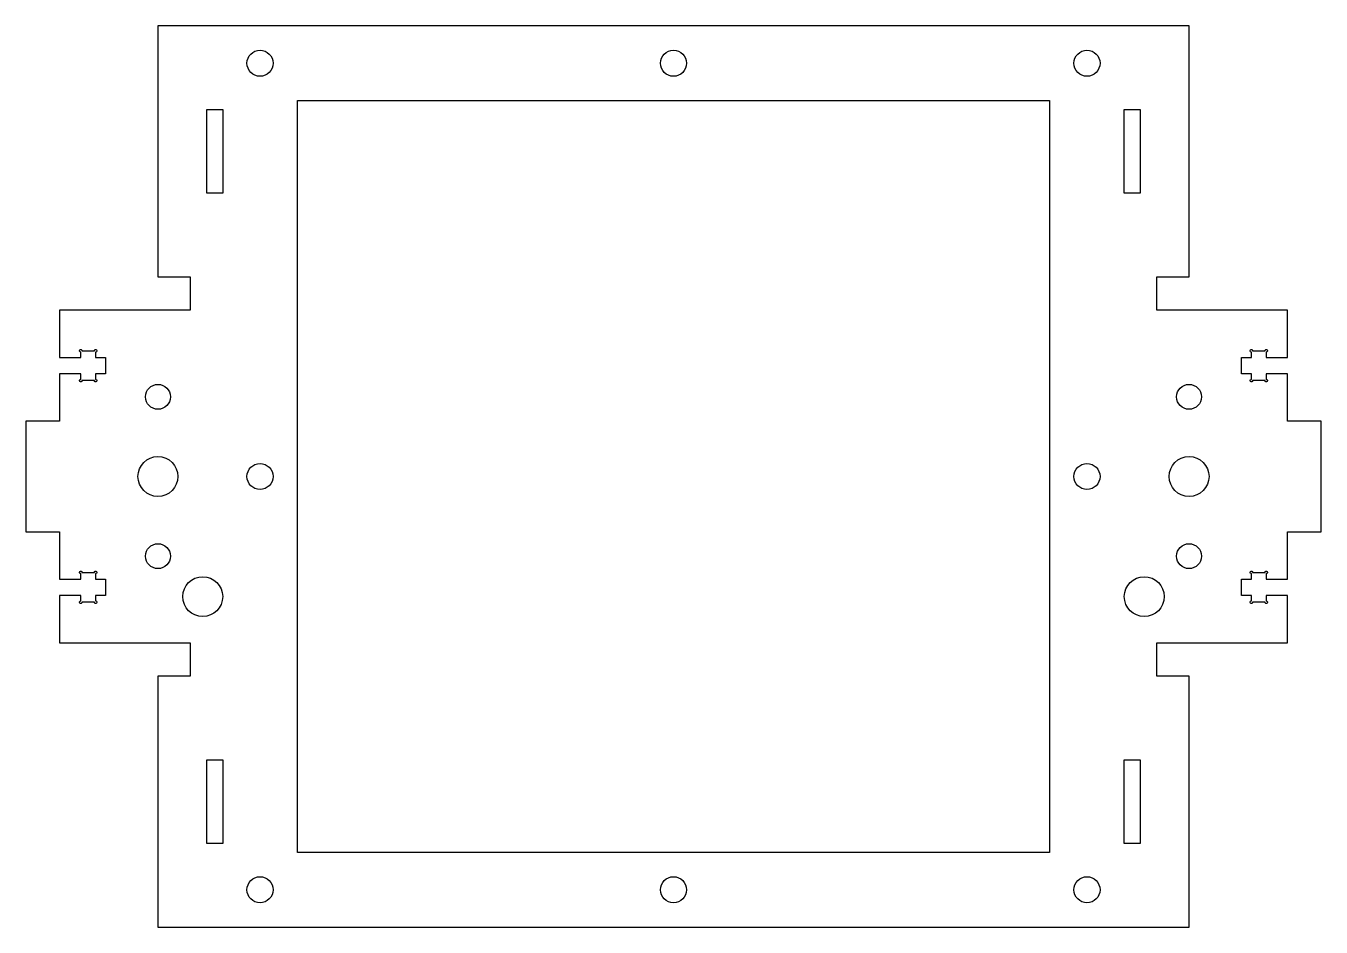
# Model space of a CAD drawing. Header units: millimetres. Extents: x -130 to 130, y -91 to 91.
import ezdxf

# ---------------------------------------------------------------- set-up
doc = ezdxf.new("R2010")
doc.units = ezdxf.units.MM

msp = doc.modelspace()

# ---------------------------------------------------------------- linework, layer by layer
msp.add_lwpolyline([(123.28, 20.6), (119, 20.6), (119, 19.5, -2.414214), (118.75, 19.25), (116.25, 19.25, -2.414214), (116, 19.5), (116, 20.6), (114, 20.6), (114, 23.9), (116, 23.9), (116, 25, -2.414214), (116.25, 25.25), (118.75, 25.25, -2.414214), (119, 25), (119, 23.9), (123.28, 23.9), (123.28, 33.38), (97, 33.38), (97, 40.1), (103.5, 40.1), (103.5, 90.5), (-103.5, 90.5), (-103.5, 40.1), (-97, 40.1), (-97, 33.38), (-123.28, 33.38), (-123.28, 23.9), (-119, 23.9), (-119, 25, -2.414214), (-118.75, 25.25), (-116.25, 25.25, -2.414214), (-116, 25), (-116, 23.9), (-114, 23.9), (-114, 20.6), (-116, 20.6), (-116, 19.5, -2.414214), (-116.25, 19.25), (-118.75, 19.25, -2.414214), (-119, 19.5), (-119, 20.6), (-123.28, 20.6), (-123.28, 11.13), (-130, 11.13), (-130, -11.13), (-123.28, -11.13), (-123.28, -20.6), (-119, -20.6), (-119, -19.5, -2.414214), (-118.75, -19.25), (-116.25, -19.25, -2.414214), (-116, -19.5), (-116, -20.6), (-114, -20.6), (-114, -23.9), (-116, -23.9), (-116, -25, -2.414214), (-116.25, -25.25), (-118.75, -25.25, -2.414214), (-119, -25), (-119, -23.9), (-123.28, -23.9), (-123.28, -33.38), (-97, -33.38), (-97, -40.1), (-103.5, -40.1), (-103.5, -90.5), (103.5, -90.5), (103.5, -40.1), (97, -40.1), (97, -33.38), (123.28, -33.38), (123.28, -23.9), (119, -23.9), (119, -25, -2.414214), (118.75, -25.25), (116.25, -25.25, -2.414214), (116, -25), (116, -23.9), (114, -23.9), (114, -20.6), (116, -20.6), (116, -19.5, -2.414214), (116.25, -19.25), (118.75, -19.25, -2.414214), (119, -19.5), (119, -20.6), (123.28, -20.6), (123.28, -11.13), (130, -11.13), (130, 11.13), (123.28, 11.13)], format="xyb", close=True)
for points in [[(75.5, 75.5), (75.5, -75.5), (-75.5, -75.5), (-75.5, 75.5)], [(-90.5, 56.9), (-93.65, 56.9), (-93.65, 73.7), (-90.5, 73.7)], [(93.65, 56.9), (90.5, 56.9), (90.5, 73.7), (93.65, 73.7)], [(-93.65, -56.9), (-90.5, -56.9), (-90.5, -73.7), (-93.65, -73.7)], [(93.65, -73.7), (90.5, -73.7), (90.5, -56.9), (93.65, -56.9)]]:
    msp.add_lwpolyline(points, close=True)
for centre, radius in [((-83, 83), 2.62), ((0, 83), 2.62), ((83, 83), 2.62), ((-103.5, 16), 2.5), ((103.5, 16), 2.5), ((-103.5, 0), 4), ((-83, 0), 2.62), ((83, 0), 2.62), ((103.5, 0), 4), ((-103.5, -16), 2.5), ((103.5, -16), 2.5), ((-94.5, -24.12), 4), ((94.5, -24.12), 4), ((-83, -83), 2.62), ((0, -83), 2.62), ((83, -83), 2.62)]:
    msp.add_circle(centre, radius)

doc.saveas('drawing.dxf')
